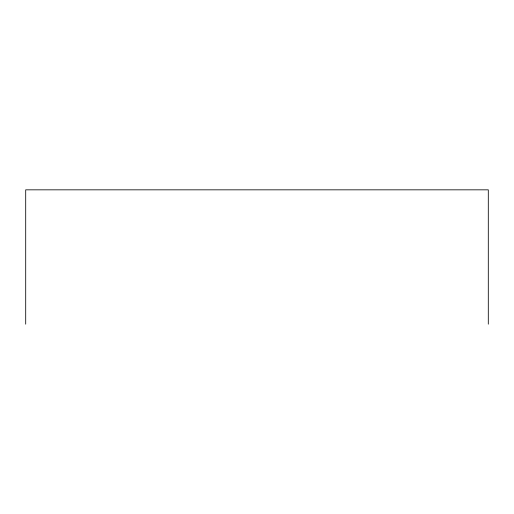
<?xml version="1.0" encoding="UTF-8"?>
<svg xmlns="http://www.w3.org/2000/svg" width="514" height="514" viewBox="0 0 514 514"><rect width="100%" height="100%" fill="white"/><g stroke="black" fill="none" stroke-linecap="round" stroke-linejoin="round"><path stroke-width="0.77" d="M488.3 324.167L488.3 189.833L25.7 189.833L25.7 324.167"/></g></svg>
